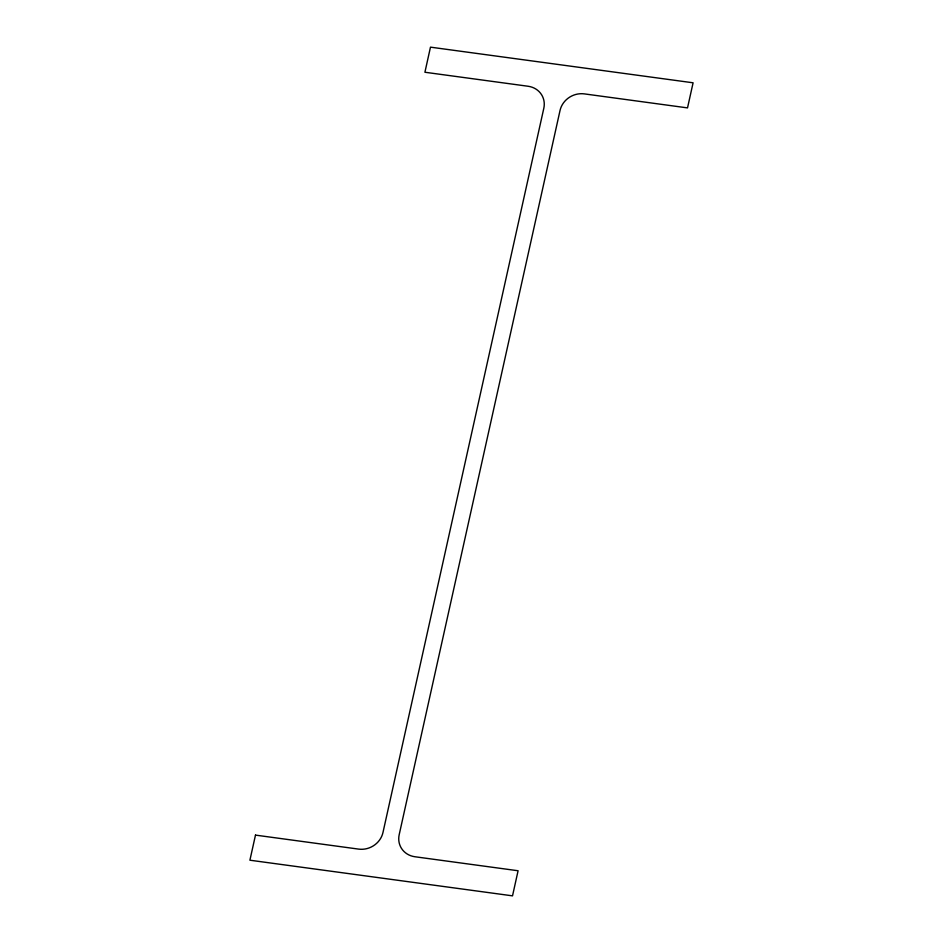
<?xml version="1.0" encoding="UTF-8"?>
<svg xmlns="http://www.w3.org/2000/svg" width="943" height="943" viewBox="0 0 943 943"><rect width="100%" height="100%" fill="white"/><g stroke="black" fill="none" stroke-linecap="round" stroke-linejoin="round"><path stroke-width="1.41" d="M255.482 835.109L249.907 860.205L512.52 895.85L518.084 870.754L414.932 856.751A20.84 19.108 -27.5 0 1 399.184 834.732L560.036 110.472A20.84 19.108 -27.5 0 1 584.354 93.887L687.518 107.891L693.093 82.795L430.479 47.15L424.916 72.246L528.068 86.249A20.84 19.108 -27.5 0 1 543.816 108.268L382.964 832.528A20.84 19.108 -27.5 0 1 358.646 849.113L255.482 835.109"/></g></svg>
